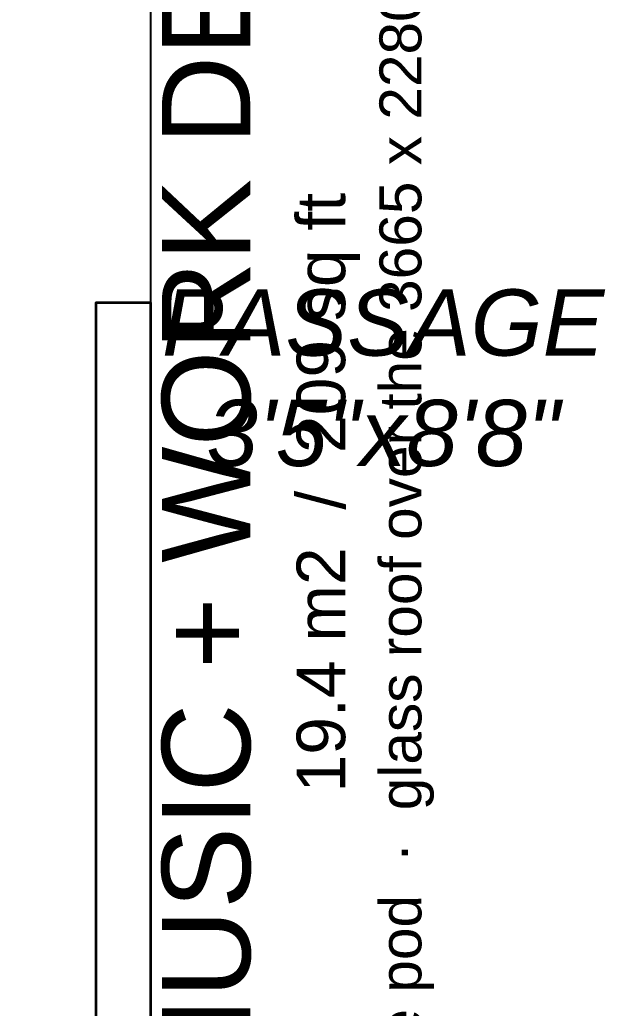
# Model space of a CAD drawing. Header units: millimetres. Extents: x 0 to 125073, y 0 to 71249.
# Drawn here: x 64882 to 66208, y 49601 to 51840 of the extents above; entities that cross this region are included whole.
import ezdxf
from ezdxf.enums import TextEntityAlignment as Align

# ---------------------------------------------------------------- set-up
doc = ezdxf.new("R2010")
doc.units = ezdxf.units.MM
doc.layers.add('DA_DOOR', color=35, linetype='Continuous')
doc.layers.add('PROP-TEXT', color=3, linetype='CONTINUOUS')
doc.layers.add('DA_TEXT IN SQ.FT', color=193, linetype='Continuous', lineweight=9)
doc.layers.add('DA_WALL', color=7, linetype='Continuous', lineweight=35)
doc.styles.get("Standard").update_dxf_attribs({"font": 'arial.ttf'})

# ---------------------------------------------------------------- blocks, each defined once
blk = doc.blocks.new('A$C1c7226e4')
at = {"layer": 'DA_DOOR'}
blk.add_line((-7.85, 4.33), (-7.85, 5.25), dxfattribs=at)
at = {"layer": 'DA_WALL'}
blk.add_lwpolyline([(-7.975, 1.585), (-10.205, 1.585), (-10.205, 1.46), (-7.85, 1.46), (-7.85, 2.05), (-7.85, 4.33), (-7.975, 4.33), (-7.975, 1.585)], close=True, dxfattribs=at)
blk = doc.blocks.new('A$Cfed68cb1')
at = {"layer": 'DA_TEXT IN SQ.FT', "insert": (-42.8543, -7.2847), "char_height": 0.15, "attachment_point": 1}
blk.add_mtext_dynamic_manual_height_columns('\\pxqc;{\\fArial|b0|i1|c0|p34;PASSAGE\\P3\'5"x8\'8"}', width=1.269917, gutter_width=12.5, heights=[-0.4058], dxfattribs=at)

msp = doc.modelspace()

# ---------------------------------------------------------------- block references
at = {"color": 1, "xscale": 1000, "yscale": 1000, "zscale": 1000}
msp.add_blockref('A$Cfed68cb1', (107924.22813, 58513.9767), dxfattribs=at)
at = {"layer": 'DA_WALL', "xscale": 1000, "yscale": 1000, "zscale": 1000}
msp.add_blockref('A$C1c7226e4', (73029.22813, 46868.9767), dxfattribs=at)

# ---------------------------------------------------------------- texts
at = {"layer": 'PROP-TEXT'}
for s, height, p in [('one pod  ·  glass roof over the 3665 x 2280 bay', 95, (65744, 50769)), ('MUSIC + WORK DEN', 200, (65304, 50769)), ('19.4 m2  /  209 sq ft', 110, (65564, 50769))]:
    msp.add_text(s, height=height, rotation=90, dxfattribs=at).set_placement(p, align=Align.MIDDLE_CENTER)

doc.saveas('drawing.dxf')
